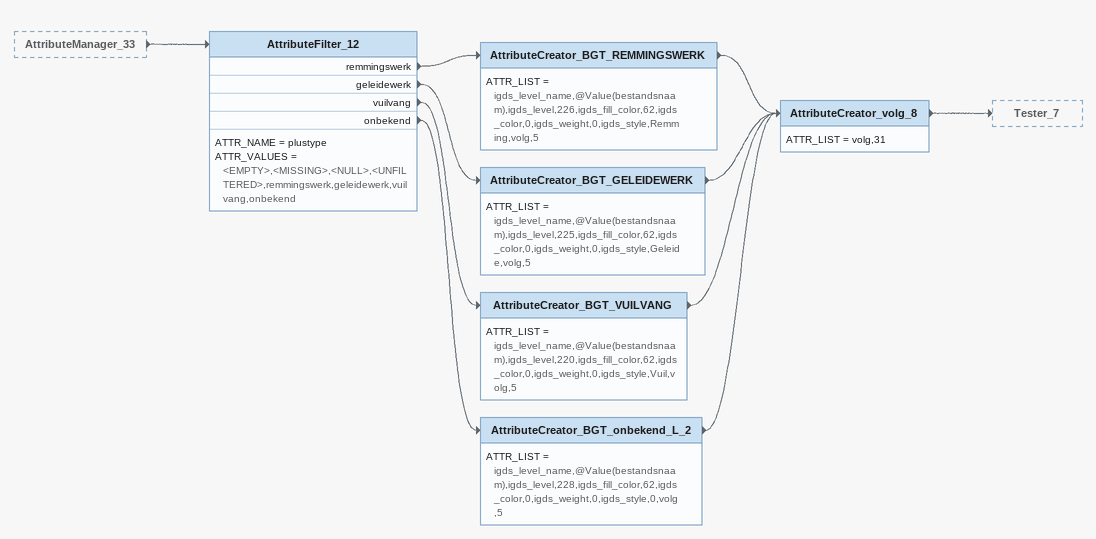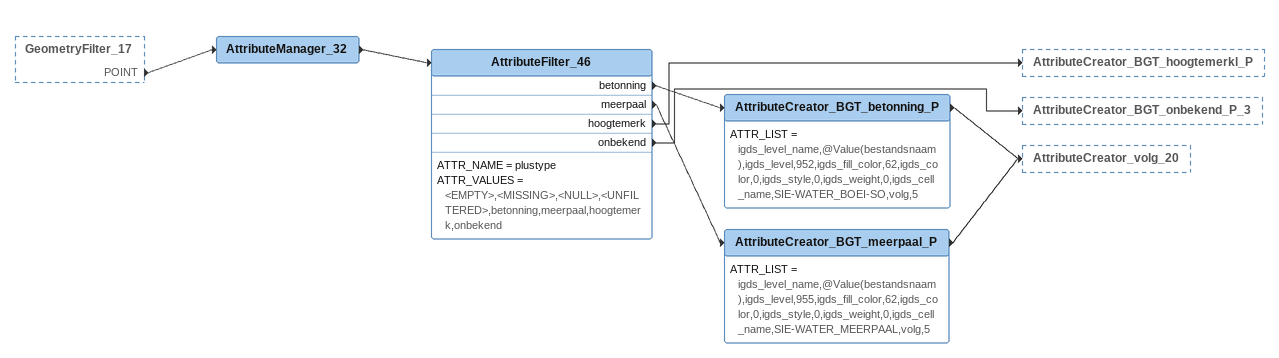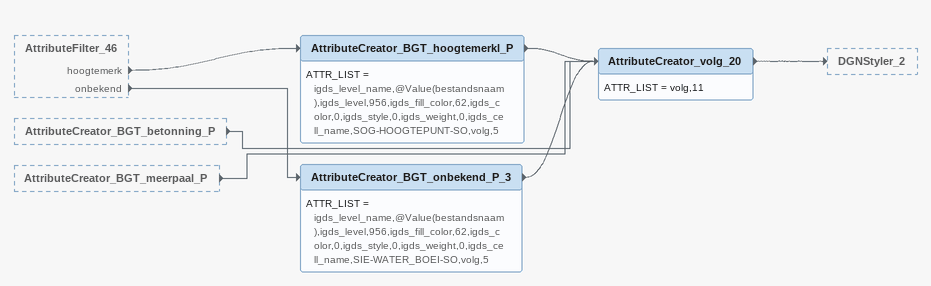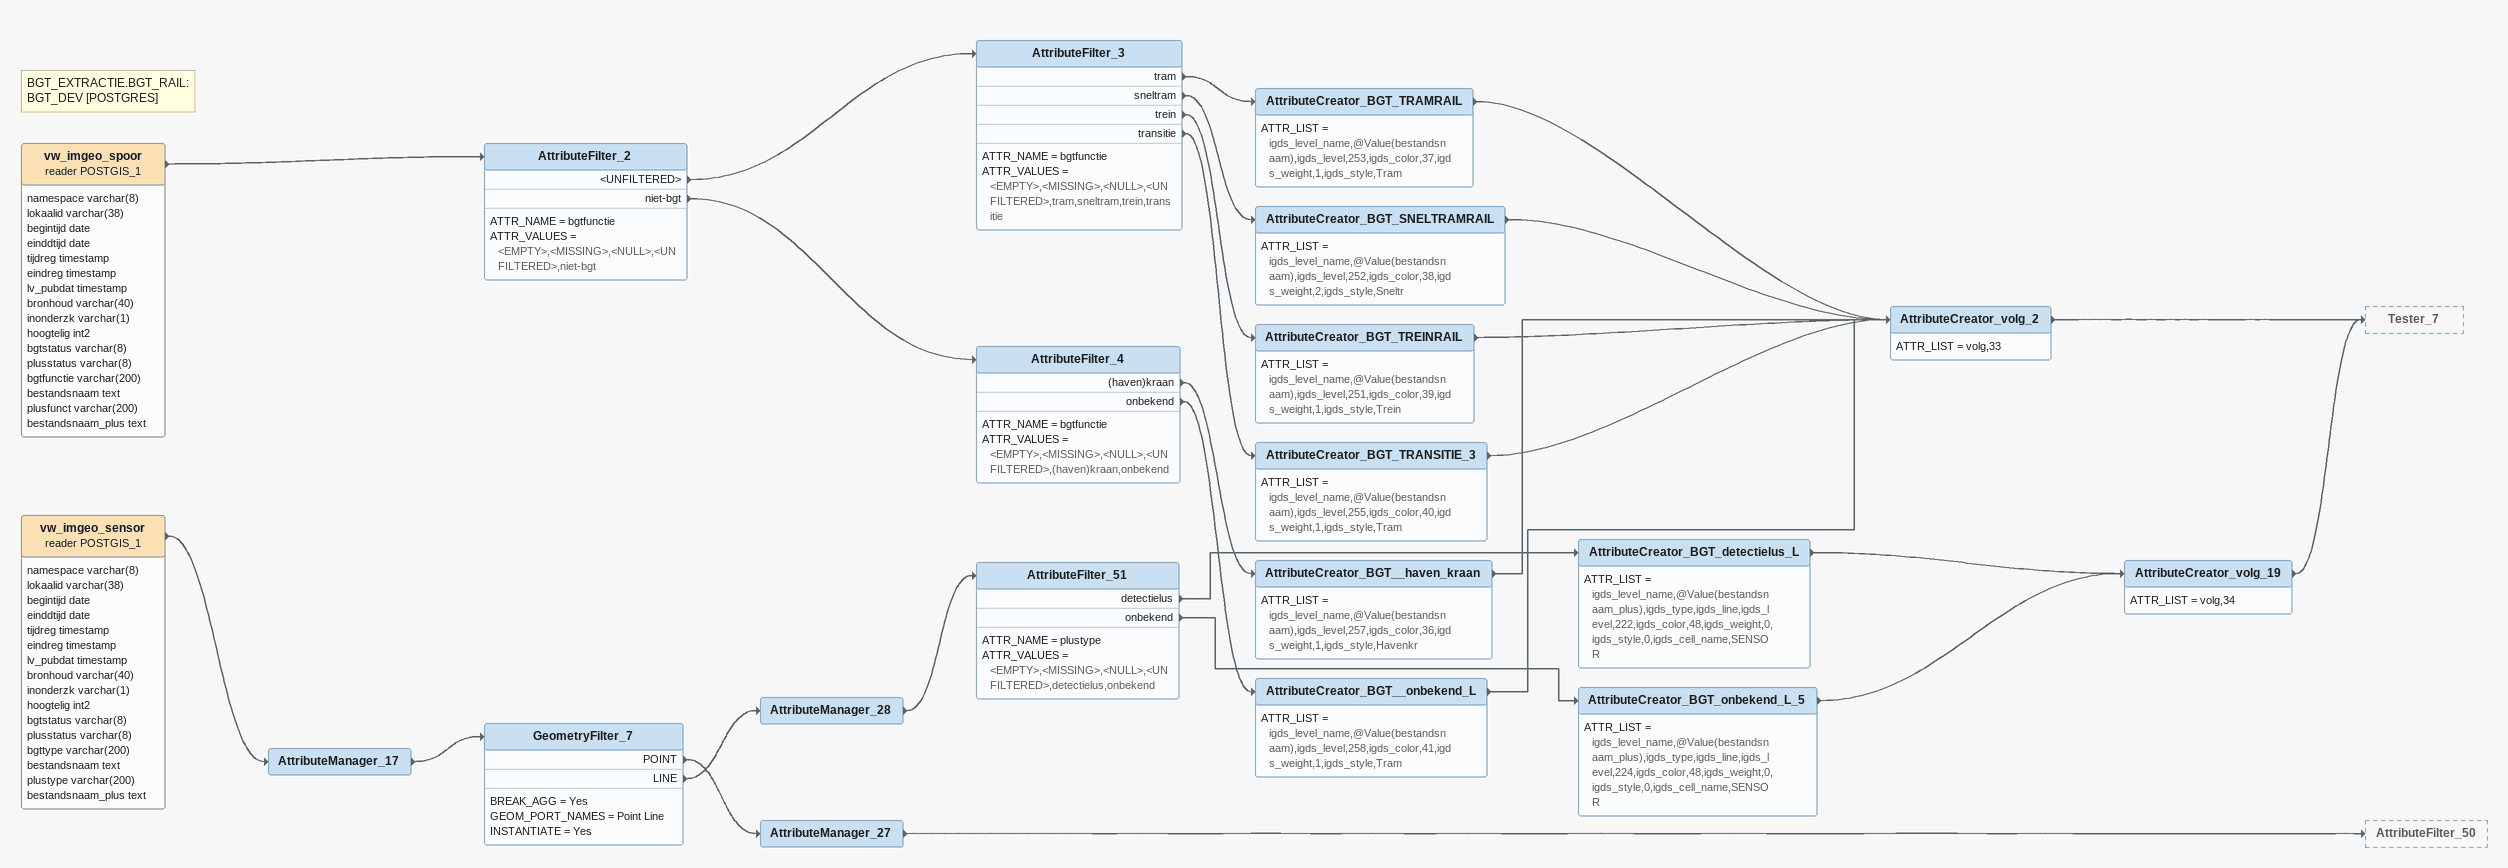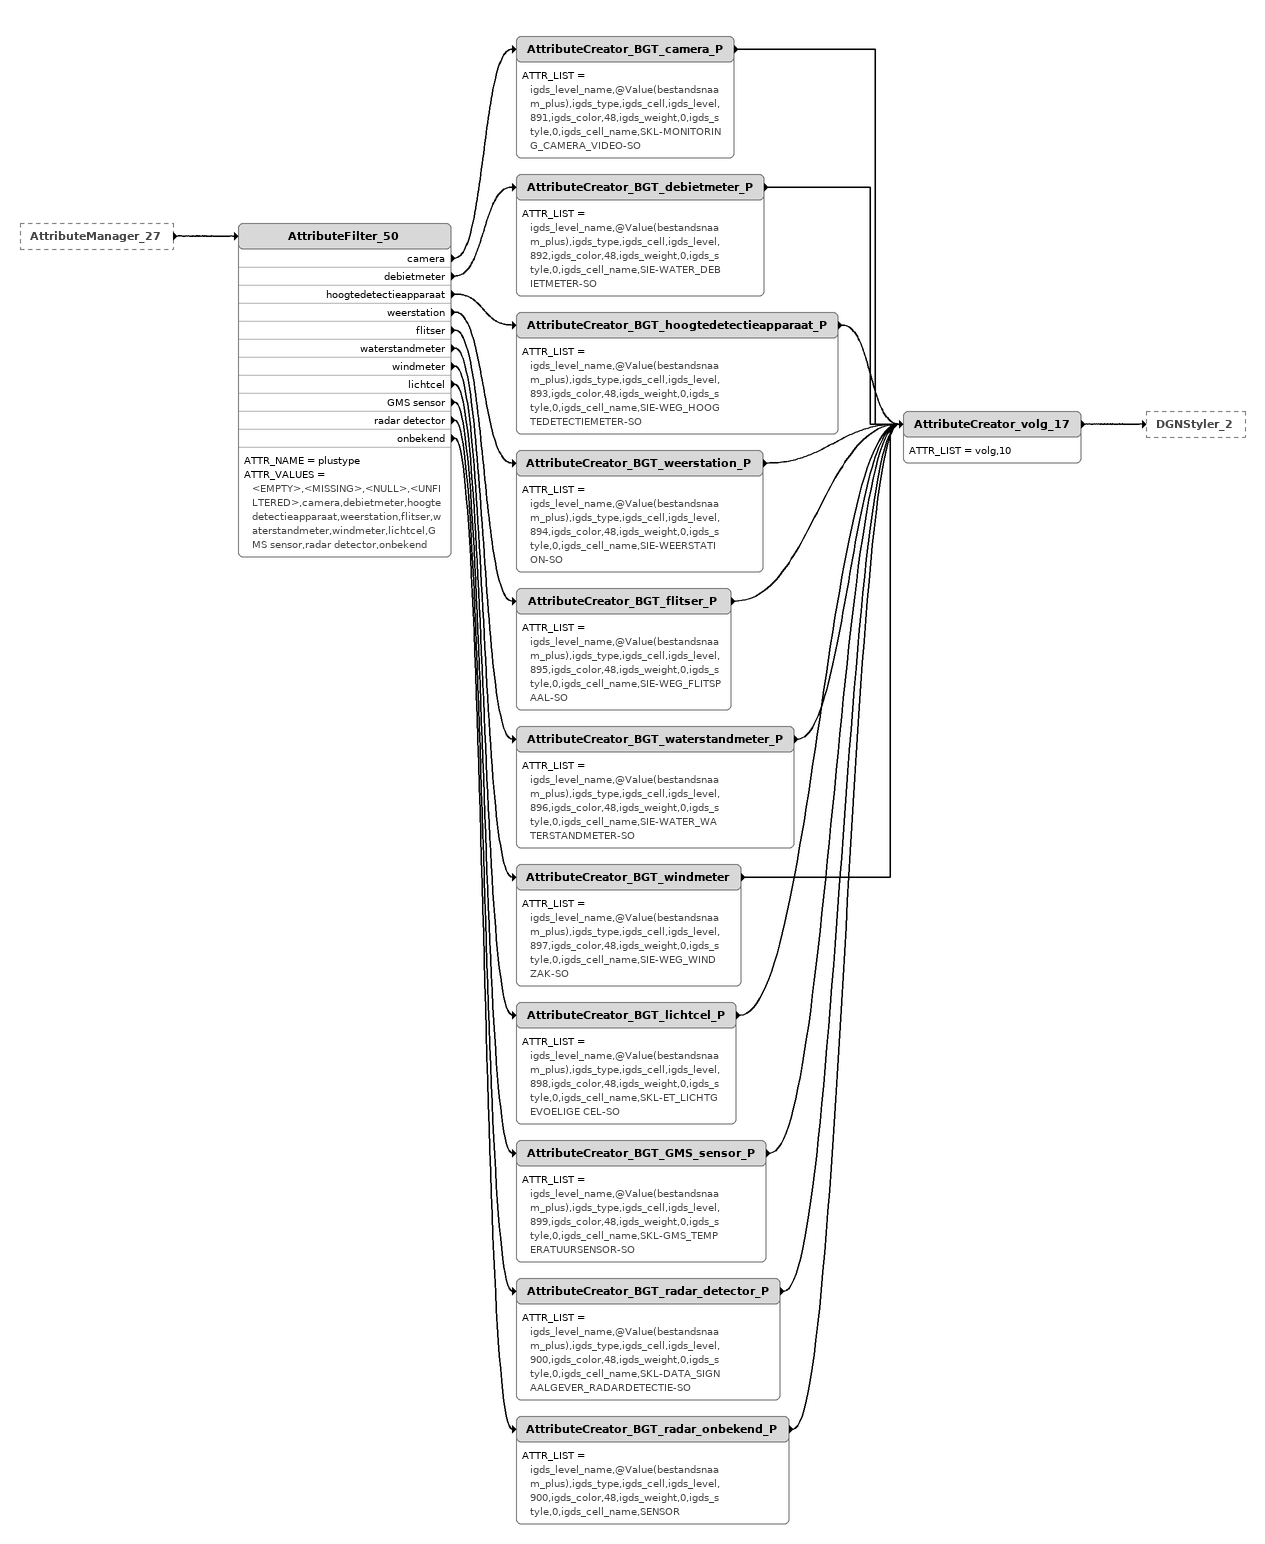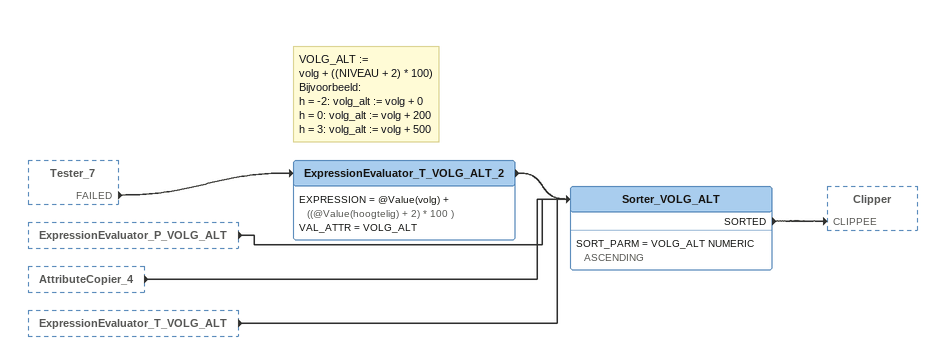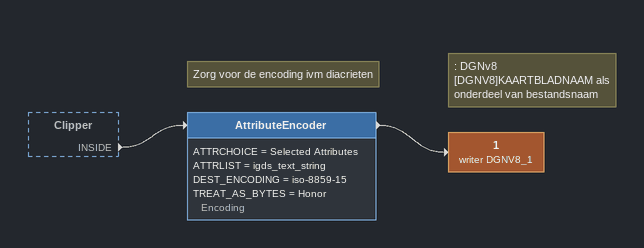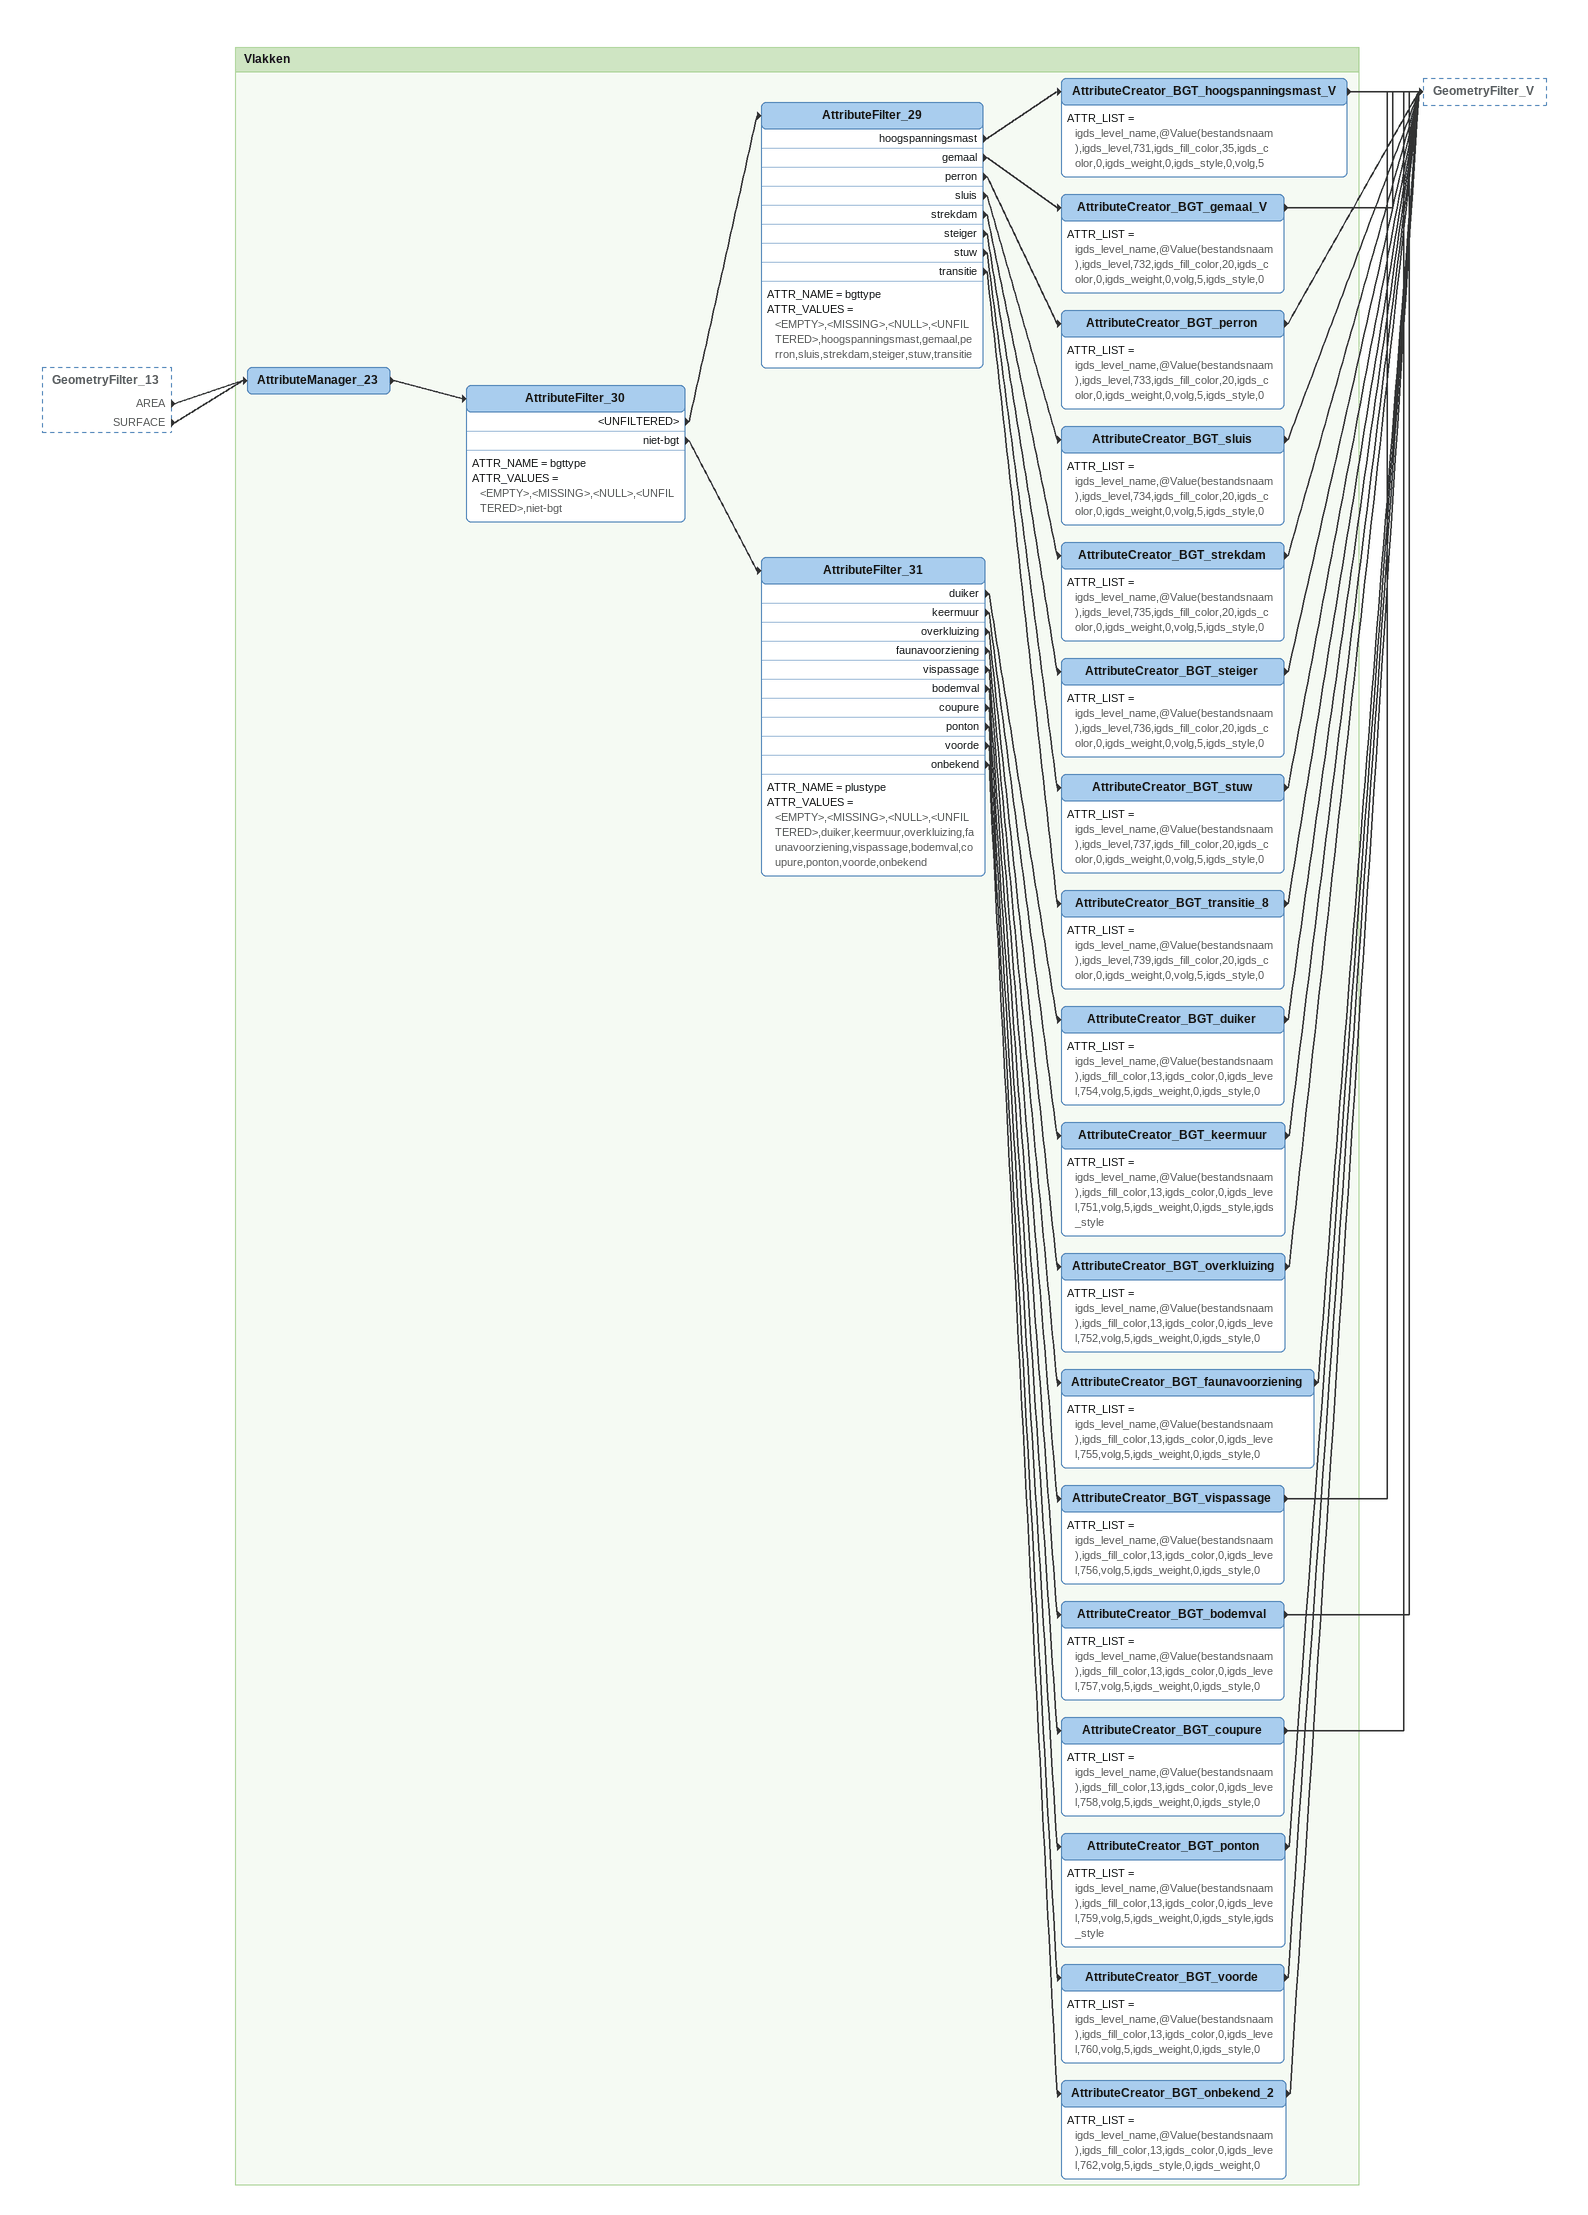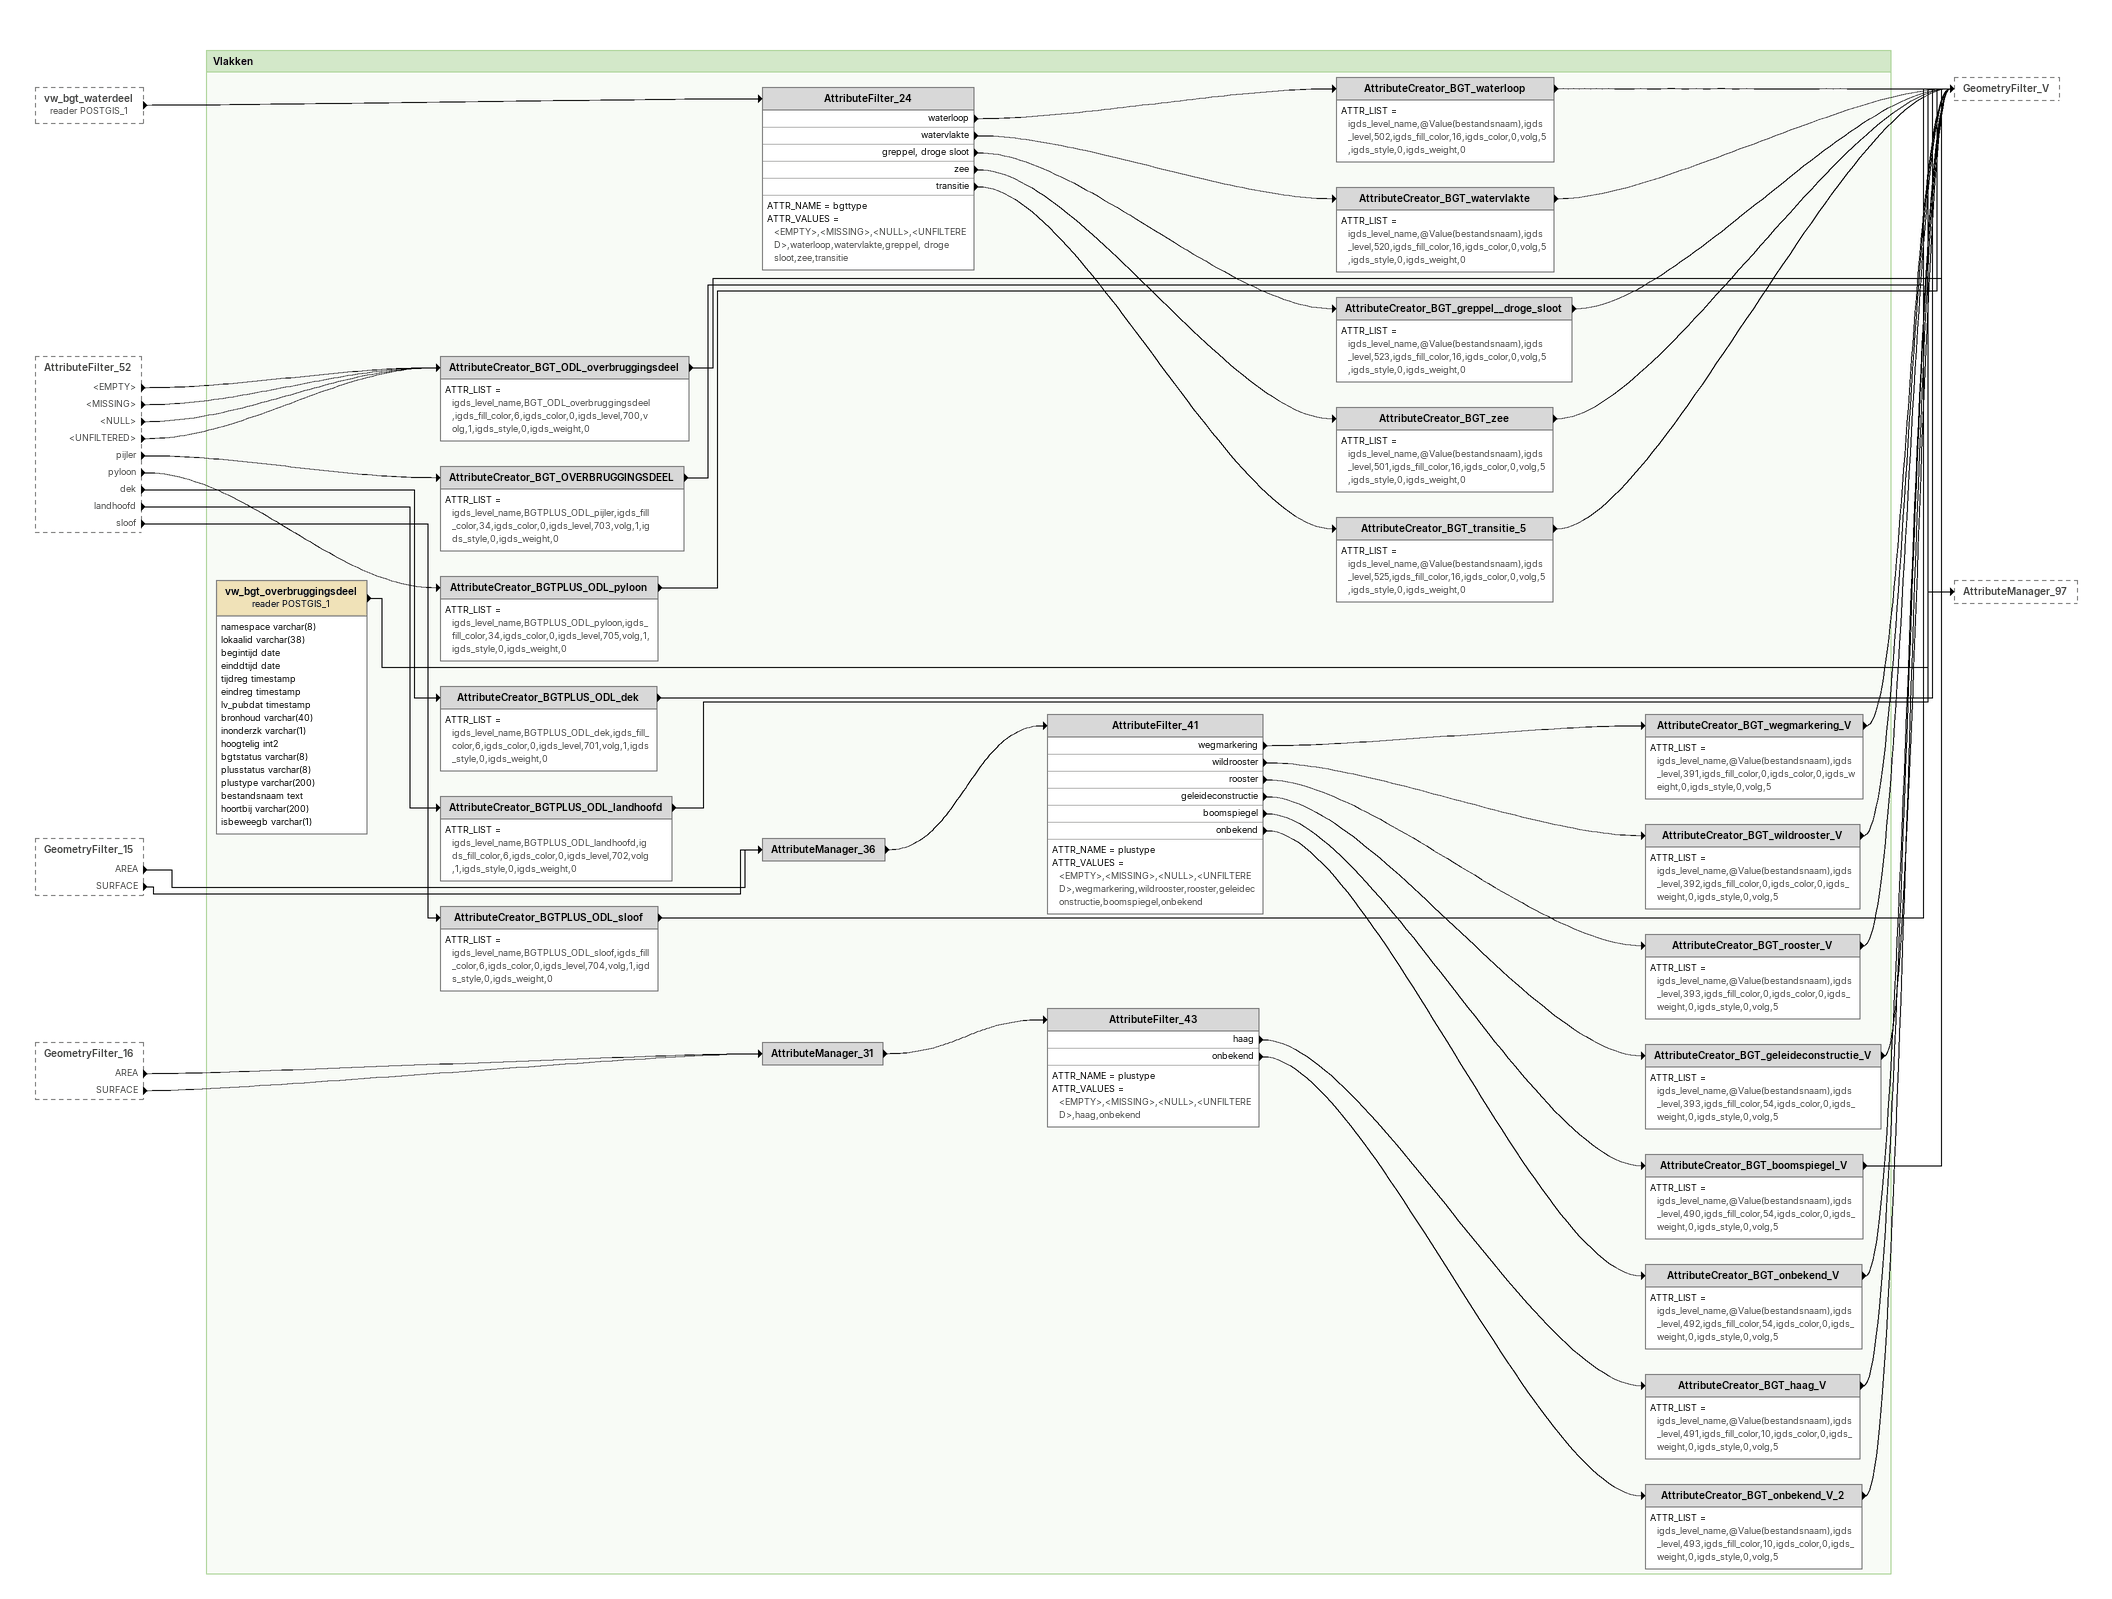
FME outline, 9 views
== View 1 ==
AttributeManager_33 [outside]
    -> AttributeFilter_12
AttributeFilter_12
    ATTR_NAME = plustype
    ATTR_VALUES = <EMPTY>,<MISSING>,<NULL>,<UNFILTERED>,remmingswerk,geleidewerk,vuilvang,onbekend
    remmingswerk -> AttributeCreator_BGT_REMMINGSWERK
    geleidewerk -> AttributeCreator_BGT_GELEIDEWERK
    vuilvang -> AttributeCreator_BGT_VUILVANG
    onbekend -> AttributeCreator_BGT_onbekend_L_2
AttributeCreator_BGT_REMMINGSWERK
    ATTR_LIST = igds_level_name,@Value(bestandsnaam),igds_level,226,igds_fill_color,62,igds_color,0,igds_weight,0,igds_style,Remming,volg,5
    -> AttributeCreator_volg_8
AttributeCreator_BGT_GELEIDEWERK
    ATTR_LIST = igds_level_name,@Value(bestandsnaam),igds_level,225,igds_fill_color,62,igds_color,0,igds_weight,0,igds_style,Geleide,volg,5
    -> AttributeCreator_volg_8
AttributeCreator_BGT_VUILVANG
    ATTR_LIST = igds_level_name,@Value(bestandsnaam),igds_level,220,igds_fill_color,62,igds_color,0,igds_weight,0,igds_style,Vuil,volg,5
    -> AttributeCreator_volg_8
AttributeCreator_BGT_onbekend_L_2
    ATTR_LIST = igds_level_name,@Value(bestandsnaam),igds_level,228,igds_fill_color,62,igds_color,0,igds_weight,0,igds_style,0,volg,5
    -> AttributeCreator_volg_8
AttributeCreator_volg_8
    ATTR_LIST = volg,31
    -> Tester_7

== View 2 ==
GeometryFilter_17 [outside]
    POINT -> AttributeManager_32
AttributeManager_32
    -> AttributeFilter_46
AttributeFilter_46
    ATTR_NAME = plustype
    ATTR_VALUES = <EMPTY>,<MISSING>,<NULL>,<UNFILTERED>,betonning,meerpaal,hoogtemerk,onbekend
    betonning -> AttributeCreator_BGT_betonning_P
    meerpaal -> AttributeCreator_BGT_meerpaal_P
    hoogtemerk -> AttributeCreator_BGT_hoogtemerkl_P
    onbekend -> AttributeCreator_BGT_onbekend_P_3
AttributeCreator_BGT_betonning_P
    ATTR_LIST = igds_level_name,@Value(bestandsnaam),igds_level,952,igds_fill_color,62,igds_color,0,igds_style,0,igds_weight,0,igds_cell_name,SIE-WATER_BOEI-SO,volg,5
    -> AttributeCreator_volg_20
AttributeCreator_BGT_meerpaal_P
    ATTR_LIST = igds_level_name,@Value(bestandsnaam),igds_level,955,igds_fill_color,62,igds_color,0,igds_style,0,igds_weight,0,igds_cell_name,SIE-WATER_MEERPAAL,volg,5
    -> AttributeCreator_volg_20

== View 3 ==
AttributeFilter_46 [outside]
    hoogtemerk -> AttributeCreator_BGT_hoogtemerkl_P
    onbekend -> AttributeCreator_BGT_onbekend_P_3
AttributeCreator_BGT_betonning_P [outside]
    -> AttributeCreator_volg_20
AttributeCreator_BGT_meerpaal_P [outside]
    -> AttributeCreator_volg_20
AttributeCreator_BGT_hoogtemerkl_P
    ATTR_LIST = igds_level_name,@Value(bestandsnaam),igds_level,956,igds_fill_color,62,igds_color,0,igds_style,0,igds_weight,0,igds_cell_name,SOG-HOOGTEPUNT-SO,volg,5
    -> AttributeCreator_volg_20
AttributeCreator_BGT_onbekend_P_3
    ATTR_LIST = igds_level_name,@Value(bestandsnaam),igds_level,956,igds_fill_color,62,igds_color,0,igds_style,0,igds_weight,0,igds_cell_name,SIE-WATER_BOEI-SO,volg,5
    -> AttributeCreator_volg_20
AttributeCreator_volg_20
    ATTR_LIST = volg,11
    -> DGNStyler_2

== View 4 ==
Note: BGT_EXTRACTIE.BGT_RAIL: BGT_DEV [POSTGRES]
vw_imgeo_spoor (reader POSTGIS_1)
    attributes: namespace varchar(8), lokaalid varchar(38), begintijd date, einddtijd date, tijdreg timestamp, eindreg timestamp, lv_pubdat timestamp, bronhoud varchar(40), inonderzk varchar(1), hoogtelig int2, bgtstatus varchar(8), plusstatus varchar(8), bgtfunctie varchar(200), bestandsnaam text, plusfunct varchar(200), bestandsnaam_plus text
    -> AttributeFilter_2
AttributeFilter_2
    ATTR_NAME = bgtfunctie
    ATTR_VALUES = <EMPTY>,<MISSING>,<NULL>,<UNFILTERED>,niet-bgt
    <UNFILTERED> -> AttributeFilter_3
    niet-bgt -> AttributeFilter_4
AttributeFilter_3
    ATTR_NAME = bgtfunctie
    ATTR_VALUES = <EMPTY>,<MISSING>,<NULL>,<UNFILTERED>,tram,sneltram,trein,transitie
    tram -> AttributeCreator_BGT_TRAMRAIL
    sneltram -> AttributeCreator_BGT_SNELTRAMRAIL
    trein -> AttributeCreator_BGT_TREINRAIL
    transitie -> AttributeCreator_BGT_TRANSITIE_3
AttributeCreator_BGT_TRAMRAIL
    ATTR_LIST = igds_level_name,@Value(bestandsnaam),igds_level,253,igds_color,37,igds_weight,1,igds_style,Tram
    -> AttributeCreator_volg_2
AttributeCreator_BGT_SNELTRAMRAIL
    ATTR_LIST = igds_level_name,@Value(bestandsnaam),igds_level,252,igds_color,38,igds_weight,2,igds_style,Sneltr
    -> AttributeCreator_volg_2
AttributeCreator_BGT_TREINRAIL
    ATTR_LIST = igds_level_name,@Value(bestandsnaam),igds_level,251,igds_color,39,igds_weight,1,igds_style,Trein
    -> AttributeCreator_volg_2
AttributeCreator_BGT_TRANSITIE_3
    ATTR_LIST = igds_level_name,@Value(bestandsnaam),igds_level,255,igds_color,40,igds_weight,1,igds_style,Tram
    -> AttributeCreator_volg_2
AttributeFilter_4
    ATTR_NAME = bgtfunctie
    ATTR_VALUES = <EMPTY>,<MISSING>,<NULL>,<UNFILTERED>,(haven)kraan,onbekend
    (haven)kraan -> AttributeCreator_BGT__haven_kraan
    onbekend -> AttributeCreator_BGT__onbekend_L
AttributeCreator_BGT__haven_kraan
    ATTR_LIST = igds_level_name,@Value(bestandsnaam),igds_level,257,igds_color,36,igds_weight,1,igds_style,Havenkr
    -> AttributeCreator_volg_2
AttributeCreator_BGT__onbekend_L
    ATTR_LIST = igds_level_name,@Value(bestandsnaam),igds_level,258,igds_color,41,igds_weight,1,igds_style,Tram
    -> AttributeCreator_volg_2
AttributeCreator_volg_2
    ATTR_LIST = volg,33
    -> Tester_7
vw_imgeo_sensor (reader POSTGIS_1)
    attributes: namespace varchar(8), lokaalid varchar(38), begintijd date, einddtijd date, tijdreg timestamp, eindreg timestamp, lv_pubdat timestamp, bronhoud varchar(40), inonderzk varchar(1), hoogtelig int2, bgtstatus varchar(8), plusstatus varchar(8), bgttype varchar(200), bestandsnaam text, plustype varchar(200), bestandsnaam_plus text
    -> AttributeManager_17
AttributeManager_17
    -> GeometryFilter_7
GeometryFilter_7
    BREAK_AGG = Yes
    GEOM_PORT_NAMES = Point Line
    INSTANTIATE = Yes
    POINT -> AttributeManager_27
    LINE -> AttributeManager_28
AttributeManager_28
    -> AttributeFilter_51
AttributeFilter_51
    ATTR_NAME = plustype
    ATTR_VALUES = <EMPTY>,<MISSING>,<NULL>,<UNFILTERED>,detectielus,onbekend
    detectielus -> AttributeCreator_BGT_detectielus_L
    onbekend -> AttributeCreator_BGT_onbekend_L_5
AttributeCreator_BGT_detectielus_L
    ATTR_LIST = igds_level_name,@Value(bestandsnaam_plus),igds_type,igds_line,igds_level,222,igds_color,48,igds_weight,0,igds_style,0,igds_cell_name,SENSOR
    -> AttributeCreator_volg_19
AttributeCreator_BGT_onbekend_L_5
    ATTR_LIST = igds_level_name,@Value(bestandsnaam_plus),igds_type,igds_line,igds_level,224,igds_color,48,igds_weight,0,igds_style,0,igds_cell_name,SENSOR
    -> AttributeCreator_volg_19
AttributeCreator_volg_19
    ATTR_LIST = volg,34
    -> Tester_7
AttributeManager_27
    -> AttributeFilter_50

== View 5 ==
AttributeManager_27 [outside]
    -> AttributeFilter_50
AttributeFilter_50
    ATTR_NAME = plustype
    ATTR_VALUES = <EMPTY>,<MISSING>,<NULL>,<UNFILTERED>,camera,debietmeter,hoogtedetectieapparaat,weerstation,flitser,waterstandmeter,windmeter,lichtcel,GMS sensor,radar detector,onbekend
    camera -> AttributeCreator_BGT_camera_P
    debietmeter -> AttributeCreator_BGT_debietmeter_P
    hoogtedetectieapparaat -> AttributeCreator_BGT_hoogtedetectieapparaat_P
    weerstation -> AttributeCreator_BGT_weerstation_P
    flitser -> AttributeCreator_BGT_flitser_P
    waterstandmeter -> AttributeCreator_BGT_waterstandmeter_P
    windmeter -> AttributeCreator_BGT_windmeter
    lichtcel -> AttributeCreator_BGT_lichtcel_P
    GMS sensor -> AttributeCreator_BGT_GMS_sensor_P
    radar detector -> AttributeCreator_BGT_radar_detector_P
    onbekend -> AttributeCreator_BGT_radar_onbekend_P
AttributeCreator_BGT_camera_P
    ATTR_LIST = igds_level_name,@Value(bestandsnaam_plus),igds_type,igds_cell,igds_level,891,igds_color,48,igds_weight,0,igds_style,0,igds_cell_name,SKL-MONITORING_CAMERA_VIDEO-SO
    -> AttributeCreator_volg_17
AttributeCreator_BGT_debietmeter_P
    ATTR_LIST = igds_level_name,@Value(bestandsnaam_plus),igds_type,igds_cell,igds_level,892,igds_color,48,igds_weight,0,igds_style,0,igds_cell_name,SIE-WATER_DEBIETMETER-SO
    -> AttributeCreator_volg_17
AttributeCreator_BGT_hoogtedetectieapparaat_P
    ATTR_LIST = igds_level_name,@Value(bestandsnaam_plus),igds_type,igds_cell,igds_level,893,igds_color,48,igds_weight,0,igds_style,0,igds_cell_name,SIE-WEG_HOOGTEDETECTIEMETER-SO
    -> AttributeCreator_volg_17
AttributeCreator_BGT_weerstation_P
    ATTR_LIST = igds_level_name,@Value(bestandsnaam_plus),igds_type,igds_cell,igds_level,894,igds_color,48,igds_weight,0,igds_style,0,igds_cell_name,SIE-WEERSTATION-SO
    -> AttributeCreator_volg_17
AttributeCreator_BGT_flitser_P
    ATTR_LIST = igds_level_name,@Value(bestandsnaam_plus),igds_type,igds_cell,igds_level,895,igds_color,48,igds_weight,0,igds_style,0,igds_cell_name,SIE-WEG_FLITSPAAL-SO
    -> AttributeCreator_volg_17
AttributeCreator_BGT_waterstandmeter_P
    ATTR_LIST = igds_level_name,@Value(bestandsnaam_plus),igds_type,igds_cell,igds_level,896,igds_color,48,igds_weight,0,igds_style,0,igds_cell_name,SIE-WATER_WATERSTANDMETER-SO
    -> AttributeCreator_volg_17
AttributeCreator_BGT_windmeter
    ATTR_LIST = igds_level_name,@Value(bestandsnaam_plus),igds_type,igds_cell,igds_level,897,igds_color,48,igds_weight,0,igds_style,0,igds_cell_name,SIE-WEG_WINDZAK-SO
    -> AttributeCreator_volg_17
AttributeCreator_BGT_lichtcel_P
    ATTR_LIST = igds_level_name,@Value(bestandsnaam_plus),igds_type,igds_cell,igds_level,898,igds_color,48,igds_weight,0,igds_style,0,igds_cell_name,SKL-ET_LICHTGEVOELIGE CEL-SO
    -> AttributeCreator_volg_17
AttributeCreator_BGT_GMS_sensor_P
    ATTR_LIST = igds_level_name,@Value(bestandsnaam_plus),igds_type,igds_cell,igds_level,899,igds_color,48,igds_weight,0,igds_style,0,igds_cell_name,SKL-GMS_TEMPERATUURSENSOR-SO
    -> AttributeCreator_volg_17
AttributeCreator_BGT_radar_detector_P
    ATTR_LIST = igds_level_name,@Value(bestandsnaam_plus),igds_type,igds_cell,igds_level,900,igds_color,48,igds_weight,0,igds_style,0,igds_cell_name,SKL-DATA_SIGNAALGEVER_RADARDETECTIE-SO
    -> AttributeCreator_volg_17
AttributeCreator_BGT_radar_onbekend_P
    ATTR_LIST = igds_level_name,@Value(bestandsnaam_plus),igds_type,igds_cell,igds_level,900,igds_color,48,igds_weight,0,igds_style,0,igds_cell_name,SENSOR
    -> AttributeCreator_volg_17
AttributeCreator_volg_17
    ATTR_LIST = volg,10
    -> DGNStyler_2

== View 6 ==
Tester_7 [outside]
    FAILED -> ExpressionEvaluator_T_VOLG_ALT_2
ExpressionEvaluator_P_VOLG_ALT [outside]
    -> Sorter_VOLG_ALT
AttributeCopier_4 [outside]
    -> Sorter_VOLG_ALT
ExpressionEvaluator_T_VOLG_ALT [outside]
    -> Sorter_VOLG_ALT
Note: VOLG_ALT := / volg + ((NIVEAU + 2) * 100) / Bijvoorbeeld: / h = -2: volg_alt := volg + 0 / h = 0: volg_alt := volg + 200 / h = 3: volg_alt := volg + 500
ExpressionEvaluator_T_VOLG_ALT_2
    EXPRESSION = @Value(volg) + ((@Value(hoogtelig) + 2) * 100 )
    VAL_ATTR = VOLG_ALT
    -> Sorter_VOLG_ALT
Sorter_VOLG_ALT
    SORT_PARM = VOLG_ALT NUMERIC ASCENDING
    SORTED -> Clipper [CLIPPEE]

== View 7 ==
Clipper [outside]
    INSIDE -> AttributeEncoder
Note: Zorg voor de encoding ivm diacrieten
AttributeEncoder
    ATTRCHOICE = Selected Attributes
    ATTRLIST = igds_text_string
    DEST_ENCODING = iso-8859-15
    TREAT_AS_BYTES = Honor Encoding
    -> 1 (writer DGNV8_1)
Note: : DGNv8 [DGNV8]KAARTBLADNAAM als onderdeel van bestandsnaam
1 (writer DGNV8_1)

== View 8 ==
GeometryFilter_13 [outside]
    AREA -> AttributeManager_23
    SURFACE -> AttributeManager_23

Bookmark: Vlakken
AttributeManager_23
    -> AttributeFilter_30
AttributeFilter_30
    ATTR_NAME = bgttype
    ATTR_VALUES = <EMPTY>,<MISSING>,<NULL>,<UNFILTERED>,niet-bgt
    <UNFILTERED> -> AttributeFilter_29
    niet-bgt -> AttributeFilter_31
AttributeFilter_29
    ATTR_NAME = bgttype
    ATTR_VALUES = <EMPTY>,<MISSING>,<NULL>,<UNFILTERED>,hoogspanningsmast,gemaal,perron,sluis,strekdam,steiger,stuw,transitie
    hoogspanningsmast -> AttributeCreator_BGT_hoogspanningsmast_V
    gemaal -> AttributeCreator_BGT_gemaal_V
    perron -> AttributeCreator_BGT_perron
    sluis -> AttributeCreator_BGT_sluis
    strekdam -> AttributeCreator_BGT_strekdam
    steiger -> AttributeCreator_BGT_steiger
    stuw -> AttributeCreator_BGT_stuw
    transitie -> AttributeCreator_BGT_transitie_8
AttributeCreator_BGT_hoogspanningsmast_V
    ATTR_LIST = igds_level_name,@Value(bestandsnaam),igds_level,731,igds_fill_color,35,igds_color,0,igds_weight,0,igds_style,0,volg,5
    -> GeometryFilter_V
AttributeCreator_BGT_gemaal_V
    ATTR_LIST = igds_level_name,@Value(bestandsnaam),igds_level,732,igds_fill_color,20,igds_color,0,igds_weight,0,volg,5,igds_style,0
    -> GeometryFilter_V
AttributeCreator_BGT_perron
    ATTR_LIST = igds_level_name,@Value(bestandsnaam),igds_level,733,igds_fill_color,20,igds_color,0,igds_weight,0,volg,5,igds_style,0
    -> GeometryFilter_V
AttributeCreator_BGT_sluis
    ATTR_LIST = igds_level_name,@Value(bestandsnaam),igds_level,734,igds_fill_color,20,igds_color,0,igds_weight,0,volg,5,igds_style,0
    -> GeometryFilter_V
AttributeCreator_BGT_strekdam
    ATTR_LIST = igds_level_name,@Value(bestandsnaam),igds_level,735,igds_fill_color,20,igds_color,0,igds_weight,0,volg,5,igds_style,0
    -> GeometryFilter_V
AttributeCreator_BGT_steiger
    ATTR_LIST = igds_level_name,@Value(bestandsnaam),igds_level,736,igds_fill_color,20,igds_color,0,igds_weight,0,volg,5,igds_style,0
    -> GeometryFilter_V
AttributeCreator_BGT_stuw
    ATTR_LIST = igds_level_name,@Value(bestandsnaam),igds_level,737,igds_fill_color,20,igds_color,0,igds_weight,0,volg,5,igds_style,0
    -> GeometryFilter_V
AttributeCreator_BGT_transitie_8
    ATTR_LIST = igds_level_name,@Value(bestandsnaam),igds_level,739,igds_fill_color,20,igds_color,0,igds_weight,0,volg,5,igds_style,0
    -> GeometryFilter_V
AttributeFilter_31
    ATTR_NAME = plustype
    ATTR_VALUES = <EMPTY>,<MISSING>,<NULL>,<UNFILTERED>,duiker,keermuur,overkluizing,faunavoorziening,vispassage,bodemval,coupure,ponton,voorde,onbekend
    duiker -> AttributeCreator_BGT_duiker
    keermuur -> AttributeCreator_BGT_keermuur
    overkluizing -> AttributeCreator_BGT_overkluizing
    faunavoorziening -> AttributeCreator_BGT_faunavoorziening
    vispassage -> AttributeCreator_BGT_vispassage
    bodemval -> AttributeCreator_BGT_bodemval
    coupure -> AttributeCreator_BGT_coupure
    ponton -> AttributeCreator_BGT_ponton
    voorde -> AttributeCreator_BGT_voorde
    onbekend -> AttributeCreator_BGT_onbekend_2
AttributeCreator_BGT_duiker
    ATTR_LIST = igds_level_name,@Value(bestandsnaam),igds_fill_color,13,igds_color,0,igds_level,754,volg,5,igds_weight,0,igds_style,0
    -> GeometryFilter_V
AttributeCreator_BGT_keermuur
    ATTR_LIST = igds_level_name,@Value(bestandsnaam),igds_fill_color,13,igds_color,0,igds_level,751,volg,5,igds_weight,0,igds_style,igds_style
    -> GeometryFilter_V
AttributeCreator_BGT_overkluizing
    ATTR_LIST = igds_level_name,@Value(bestandsnaam),igds_fill_color,13,igds_color,0,igds_level,752,volg,5,igds_weight,0,igds_style,0
    -> GeometryFilter_V
AttributeCreator_BGT_faunavoorziening
    ATTR_LIST = igds_level_name,@Value(bestandsnaam),igds_fill_color,13,igds_color,0,igds_level,755,volg,5,igds_weight,0,igds_style,0
    -> GeometryFilter_V
AttributeCreator_BGT_vispassage
    ATTR_LIST = igds_level_name,@Value(bestandsnaam),igds_fill_color,13,igds_color,0,igds_level,756,volg,5,igds_weight,0,igds_style,0
    -> GeometryFilter_V
AttributeCreator_BGT_bodemval
    ATTR_LIST = igds_level_name,@Value(bestandsnaam),igds_fill_color,13,igds_color,0,igds_level,757,volg,5,igds_weight,0,igds_style,0
    -> GeometryFilter_V
AttributeCreator_BGT_coupure
    ATTR_LIST = igds_level_name,@Value(bestandsnaam),igds_fill_color,13,igds_color,0,igds_level,758,volg,5,igds_weight,0,igds_style,0
    -> GeometryFilter_V
AttributeCreator_BGT_ponton
    ATTR_LIST = igds_level_name,@Value(bestandsnaam),igds_fill_color,13,igds_color,0,igds_level,759,volg,5,igds_weight,0,igds_style,igds_style
    -> GeometryFilter_V
AttributeCreator_BGT_voorde
    ATTR_LIST = igds_level_name,@Value(bestandsnaam),igds_fill_color,13,igds_color,0,igds_level,760,volg,5,igds_weight,0,igds_style,0
    -> GeometryFilter_V
AttributeCreator_BGT_onbekend_2
    ATTR_LIST = igds_level_name,@Value(bestandsnaam),igds_fill_color,13,igds_color,0,igds_level,762,volg,5,igds_style,0,igds_weight,0
    -> GeometryFilter_V

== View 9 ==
vw_bgt_waterdeel (reader POSTGIS_1) [outside]
    -> AttributeFilter_24
AttributeFilter_52 [outside]
    <EMPTY> -> AttributeCreator_BGT_ODL_overbruggingsdeel
    <MISSING> -> AttributeCreator_BGT_ODL_overbruggingsdeel
    <NULL> -> AttributeCreator_BGT_ODL_overbruggingsdeel
    <UNFILTERED> -> AttributeCreator_BGT_ODL_overbruggingsdeel
    pijler -> AttributeCreator_BGT_OVERBRUGGINGSDEEL
    pyloon -> AttributeCreator_BGTPLUS_ODL_pyloon
    dek -> AttributeCreator_BGTPLUS_ODL_dek
    landhoofd -> AttributeCreator_BGTPLUS_ODL_landhoofd
    sloof -> AttributeCreator_BGTPLUS_ODL_sloof
GeometryFilter_15 [outside]
    AREA -> AttributeManager_36
    SURFACE -> AttributeManager_36
GeometryFilter_16 [outside]
    AREA -> AttributeManager_31
    SURFACE -> AttributeManager_31

Bookmark: Vlakken
AttributeManager_36
    -> AttributeFilter_41
AttributeFilter_41
    ATTR_NAME = plustype
    ATTR_VALUES = <EMPTY>,<MISSING>,<NULL>,<UNFILTERED>,wegmarkering,wildrooster,rooster,geleideconstructie,boomspiegel,onbekend
    wegmarkering -> AttributeCreator_BGT_wegmarkering_V
    wildrooster -> AttributeCreator_BGT_wildrooster_V
    rooster -> AttributeCreator_BGT_rooster_V
    geleideconstructie -> AttributeCreator_BGT_geleideconstructie_V
    boomspiegel -> AttributeCreator_BGT_boomspiegel_V
    onbekend -> AttributeCreator_BGT_onbekend_V
AttributeCreator_BGT_wegmarkering_V
    ATTR_LIST = igds_level_name,@Value(bestandsnaam),igds_level,391,igds_fill_color,0,igds_color,0,igds_weight,0,igds_style,0,volg,5
    -> GeometryFilter_V
AttributeCreator_BGT_wildrooster_V
    ATTR_LIST = igds_level_name,@Value(bestandsnaam),igds_level,392,igds_fill_color,0,igds_color,0,igds_weight,0,igds_style,0,volg,5
    -> GeometryFilter_V
AttributeCreator_BGT_rooster_V
    ATTR_LIST = igds_level_name,@Value(bestandsnaam),igds_level,393,igds_fill_color,0,igds_color,0,igds_weight,0,igds_style,0,volg,5
    -> GeometryFilter_V
AttributeCreator_BGT_geleideconstructie_V
    ATTR_LIST = igds_level_name,@Value(bestandsnaam),igds_level,393,igds_fill_color,54,igds_color,0,igds_weight,0,igds_style,0,volg,5
    -> GeometryFilter_V
AttributeCreator_BGT_boomspiegel_V
    ATTR_LIST = igds_level_name,@Value(bestandsnaam),igds_level,490,igds_fill_color,54,igds_color,0,igds_weight,0,igds_style,0,volg,5
    -> GeometryFilter_V
AttributeCreator_BGT_onbekend_V
    ATTR_LIST = igds_level_name,@Value(bestandsnaam),igds_level,492,igds_fill_color,54,igds_color,0,igds_weight,0,igds_style,0,volg,5
    -> GeometryFilter_V
AttributeManager_31
    -> AttributeFilter_43
AttributeFilter_43
    ATTR_NAME = plustype
    ATTR_VALUES = <EMPTY>,<MISSING>,<NULL>,<UNFILTERED>,haag,onbekend
    haag -> AttributeCreator_BGT_haag_V
    onbekend -> AttributeCreator_BGT_onbekend_V_2
AttributeCreator_BGT_haag_V
    ATTR_LIST = igds_level_name,@Value(bestandsnaam),igds_level,491,igds_fill_color,10,igds_color,0,igds_weight,0,igds_style,0,volg,5
    -> GeometryFilter_V
AttributeCreator_BGT_onbekend_V_2
    ATTR_LIST = igds_level_name,@Value(bestandsnaam),igds_level,493,igds_fill_color,10,igds_color,0,igds_weight,0,igds_style,0,volg,5
    -> GeometryFilter_V
AttributeFilter_24
    ATTR_NAME = bgttype
    ATTR_VALUES = <EMPTY>,<MISSING>,<NULL>,<UNFILTERED>,waterloop,watervlakte,greppel, droge sloot,zee,transitie
    waterloop -> AttributeCreator_BGT_waterloop
    watervlakte -> AttributeCreator_BGT_watervlakte
    greppel, droge sloot -> AttributeCreator_BGT_greppel__droge_sloot
    zee -> AttributeCreator_BGT_zee
    transitie -> AttributeCreator_BGT_transitie_5
AttributeCreator_BGT_waterloop
    ATTR_LIST = igds_level_name,@Value(bestandsnaam),igds_level,502,igds_fill_color,16,igds_color,0,volg,5,igds_style,0,igds_weight,0
    -> GeometryFilter_V
AttributeCreator_BGT_watervlakte
    ATTR_LIST = igds_level_name,@Value(bestandsnaam),igds_level,520,igds_fill_color,16,igds_color,0,volg,5,igds_style,0,igds_weight,0
    -> GeometryFilter_V
AttributeCreator_BGT_greppel__droge_sloot
    ATTR_LIST = igds_level_name,@Value(bestandsnaam),igds_level,523,igds_fill_color,16,igds_color,0,volg,5,igds_style,0,igds_weight,0
    -> GeometryFilter_V
AttributeCreator_BGT_zee
    ATTR_LIST = igds_level_name,@Value(bestandsnaam),igds_level,501,igds_fill_color,16,igds_color,0,volg,5,igds_style,0,igds_weight,0
    -> GeometryFilter_V
AttributeCreator_BGT_transitie_5
    ATTR_LIST = igds_level_name,@Value(bestandsnaam),igds_level,525,igds_fill_color,16,igds_color,0,volg,5,igds_style,0,igds_weight,0
    -> GeometryFilter_V
vw_bgt_overbruggingsdeel (reader POSTGIS_1)
    attributes: namespace varchar(8), lokaalid varchar(38), begintijd date, einddtijd date, tijdreg timestamp, eindreg timestamp, lv_pubdat timestamp, bronhoud varchar(40), inonderzk varchar(1), hoogtelig int2, bgtstatus varchar(8), plusstatus varchar(8), plustype varchar(200), bestandsnaam text, hoortbij varchar(200), isbeweegb varchar(1)
    -> AttributeManager_97
AttributeCreator_BGT_ODL_overbruggingsdeel
    ATTR_LIST = igds_level_name,BGT_ODL_overbruggingsdeel,igds_fill_color,6,igds_color,0,igds_level,700,volg,1,igds_style,0,igds_weight,0
    -> GeometryFilter_V
AttributeCreator_BGT_OVERBRUGGINGSDEEL
    ATTR_LIST = igds_level_name,BGTPLUS_ODL_pijler,igds_fill_color,34,igds_color,0,igds_level,703,volg,1,igds_style,0,igds_weight,0
    -> GeometryFilter_V
AttributeCreator_BGTPLUS_ODL_pyloon
    ATTR_LIST = igds_level_name,BGTPLUS_ODL_pyloon,igds_fill_color,34,igds_color,0,igds_level,705,volg,1,igds_style,0,igds_weight,0
    -> GeometryFilter_V
AttributeCreator_BGTPLUS_ODL_dek
    ATTR_LIST = igds_level_name,BGTPLUS_ODL_dek,igds_fill_color,6,igds_color,0,igds_level,701,volg,1,igds_style,0,igds_weight,0
    -> GeometryFilter_V
AttributeCreator_BGTPLUS_ODL_landhoofd
    ATTR_LIST = igds_level_name,BGTPLUS_ODL_landhoofd,igds_fill_color,6,igds_color,0,igds_level,702,volg,1,igds_style,0,igds_weight,0
    -> GeometryFilter_V
AttributeCreator_BGTPLUS_ODL_sloof
    ATTR_LIST = igds_level_name,BGTPLUS_ODL_sloof,igds_fill_color,6,igds_color,0,igds_level,704,volg,1,igds_style,0,igds_weight,0
    -> GeometryFilter_V
